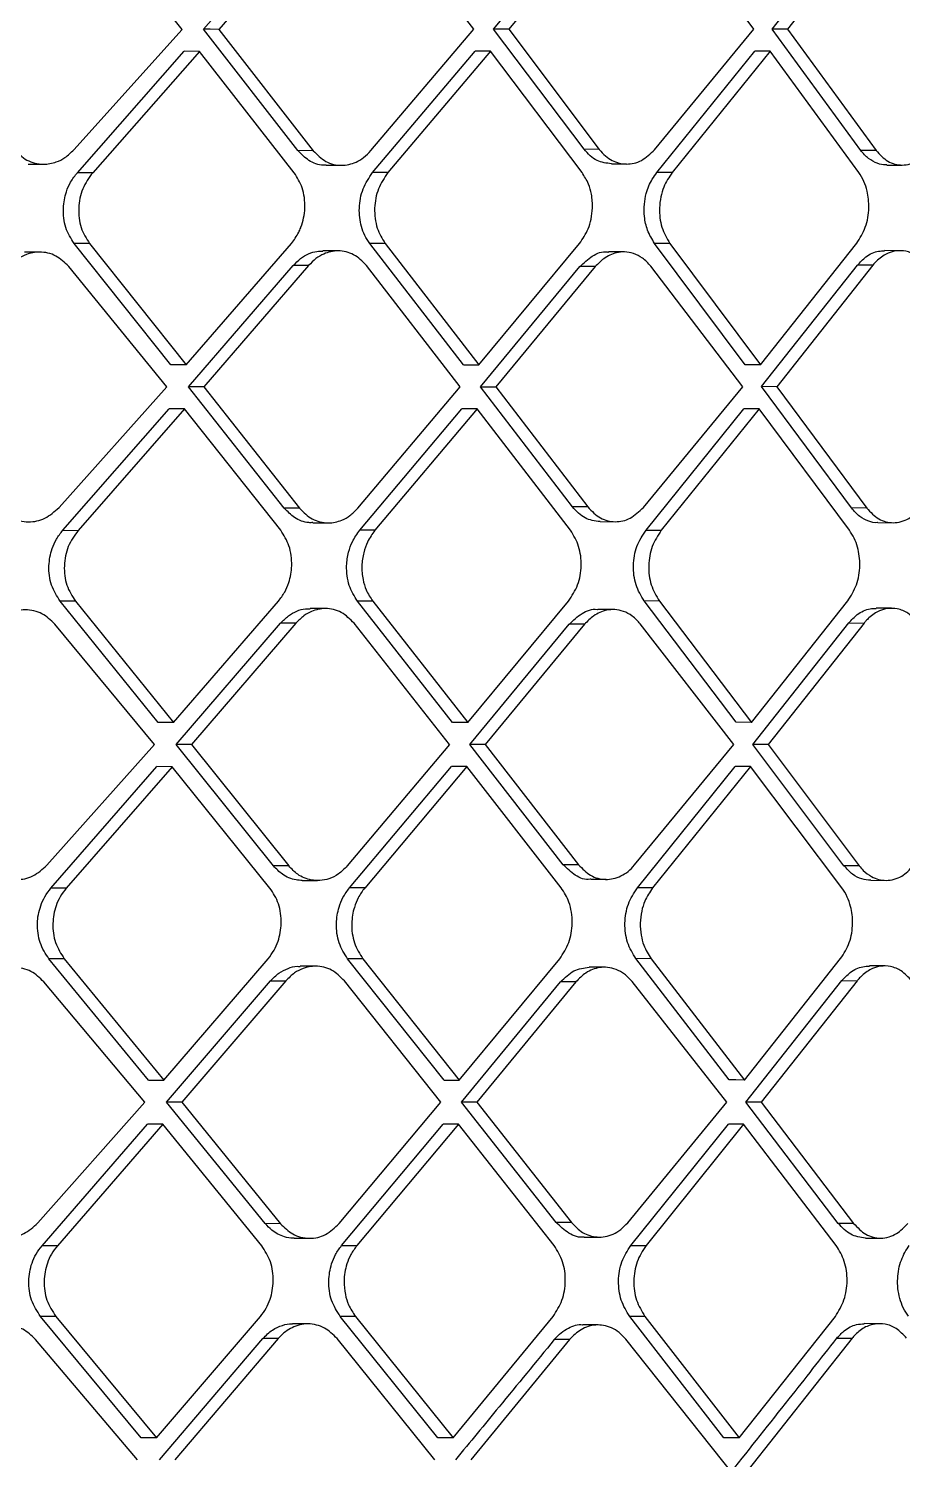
# Model space of a CAD drawing. Extents: x 525 to 609, y 649 to 778.
# Drawn here: x 536.684 to 537.556, y 718.494 to 719.922 of the extents above; entities that cross this region are included whole.
import ezdxf

# ---------------------------------------------------------------- set-up
doc = ezdxf.new("R2010")
doc.units = 0
doc.header["$MEASUREMENT"] = 0
doc.layers.add('1', color=4, linetype='Continuous')

# ---------------------------------------------------------------- blocks, each defined once
blk = doc.blocks.new('JETSETTER')
at = {"layer": '1', "color": 3, "linetype": 'Continuous', "lineweight": 25}
for p, q in [((11.7103, 50.797), (11.6139, 50.9173)), ((11.7315, 50.7971), (11.8365, 50.9183)), ((11.8518, 50.9182), (11.7468, 50.797)), ((12.0012, 50.7971), (11.9091, 50.9182)), ((12.021, 50.7972), (12.1205, 50.9172)), ((12.1357, 50.9172), (12.0363, 50.7971)), ((12.2808, 50.7973), (12.1906, 50.9175)), ((12.2992, 50.7973), (12.3948, 50.9185)), ((12.4101, 50.9185), (12.3145, 50.7973)), ((11.6021, 50.6767), (11.7103, 50.797)), ((11.8258, 50.676), (11.7314, 50.7971)), ((11.7468, 50.797), (11.841, 50.6759)), ((11.8987, 50.676), (12.0012, 50.7971)), ((12.1114, 50.6773), (12.021, 50.7972)), ((12.0363, 50.7971), (12.1266, 50.6772)), ((12.1818, 50.6769), (12.2808, 50.7973)), ((12.3875, 50.6762), (12.2992, 50.7973)), ((12.3145, 50.7973), (12.4028, 50.6762)), ((11.6056, 50.6539), (11.7122, 50.7751)), ((11.7275, 50.775), (11.6209, 50.6539)), ((11.7275, 50.775), (11.7122, 50.7751)), ((11.8221, 50.6539), (11.7275, 50.775)), ((11.9003, 50.654), (12.0026, 50.7752)), ((12.0179, 50.7751), (11.9156, 50.654)), ((12.0179, 50.7751), (12.0026, 50.7752)), ((12.1094, 50.654), (12.0179, 50.7751)), ((12.1841, 50.6541), (12.2817, 50.7753)), ((12.297, 50.7753), (12.1993, 50.6541)), ((12.3855, 50.6542), (12.297, 50.7753)), ((11.841, 50.6759), (11.8257, 50.676)), ((12.1266, 50.6772), (12.1114, 50.6773)), ((12.4028, 50.6762), (12.3875, 50.6762)), ((11.5566, 50.6625), (11.5718, 50.6624)), ((11.6209, 50.6539), (11.6056, 50.6539)), ((11.854, 50.6614), (11.8692, 50.6613)), ((11.9156, 50.654), (11.9004, 50.654)), ((12.1386, 50.6626), (12.1538, 50.6626)), ((12.1994, 50.6541), (12.1841, 50.6541)), ((12.4137, 50.6616), (12.4289, 50.6616)), ((11.6989, 50.4621), (11.6025, 50.5832)), ((11.6178, 50.5832), (11.6025, 50.5832)), ((11.6178, 50.5832), (11.7142, 50.4621)), ((11.7142, 50.4621), (11.8192, 50.5832)), ((11.991, 50.4622), (11.8976, 50.5833)), ((11.9129, 50.5833), (11.8976, 50.5833)), ((11.9129, 50.5833), (12.0063, 50.4622)), ((12.0063, 50.4622), (12.1069, 50.5833)), ((12.2721, 50.4623), (12.1818, 50.5834)), ((12.197, 50.5834), (12.1818, 50.5834)), ((12.197, 50.5834), (12.2874, 50.4623)), ((12.2874, 50.4623), (12.3835, 50.5835)), ((11.5681, 50.5747), (11.5527, 50.5747)), ((11.866, 50.5759), (11.8507, 50.5759)), ((12.1511, 50.5748), (12.1357, 50.5749)), ((12.4267, 50.5761), (12.4114, 50.5762)), ((11.695, 50.4401), (11.597, 50.5604)), ((11.7164, 50.4401), (11.8211, 50.5613)), ((11.8364, 50.5613), (11.7317, 50.4401)), ((11.8364, 50.5613), (11.8211, 50.5613)), ((11.9878, 50.4402), (11.8941, 50.5613)), ((12.0079, 50.4402), (12.1073, 50.5602)), ((12.1226, 50.5602), (12.0232, 50.4402)), ((12.1226, 50.5602), (12.1073, 50.5602)), ((12.2698, 50.4403), (12.1779, 50.5606)), ((12.2885, 50.4404), (12.3843, 50.5615)), ((12.3996, 50.5615), (12.3038, 50.4403)), ((12.3996, 50.5615), (12.3843, 50.5615)), ((11.7142, 50.4621), (11.6989, 50.4621)), ((11.991, 50.4622), (12.0063, 50.4622)), ((11.5873, 50.3198), (11.695, 50.4401)), ((11.8122, 50.319), (11.7164, 50.4401)), ((11.7317, 50.4401), (11.7164, 50.4401)), ((11.7317, 50.4401), (11.8275, 50.319)), ((11.8855, 50.319), (11.9878, 50.4402)), ((12.0998, 50.3203), (12.0079, 50.4402)), ((12.0079, 50.4402), (12.0232, 50.4402)), ((12.0232, 50.4402), (12.1151, 50.3203)), ((12.1707, 50.3199), (12.2698, 50.4403)), ((12.3782, 50.3193), (12.2885, 50.4404)), ((12.3038, 50.4403), (12.2885, 50.4404)), ((12.3038, 50.4403), (12.3935, 50.3192)), ((11.591, 50.297), (11.6972, 50.4181)), ((11.7125, 50.4181), (11.6063, 50.2969)), ((11.7125, 50.4181), (11.6972, 50.4181)), ((11.8086, 50.297), (11.7125, 50.4181)), ((11.8875, 50.2971), (11.9895, 50.4182)), ((12.0048, 50.4182), (11.9027, 50.297)), ((12.0048, 50.4182), (11.9895, 50.4182)), ((12.0979, 50.2971), (12.0048, 50.4182)), ((12.1733, 50.2972), (12.2709, 50.4183)), ((12.2862, 50.4183), (12.1885, 50.2971)), ((12.2862, 50.4183), (12.2709, 50.4183)), ((12.3762, 50.2972), (12.2862, 50.4183)), ((11.8275, 50.319), (11.8122, 50.319)), ((12.1151, 50.3203), (12.0998, 50.3203)), ((12.3935, 50.3192), (12.3782, 50.3193)), ((11.591, 50.297), (11.6063, 50.2969)), ((11.8407, 50.3044), (11.856, 50.3044)), ((11.9027, 50.297), (11.8875, 50.2971)), ((12.1273, 50.3057), (12.1425, 50.3056)), ((12.1733, 50.2972), (12.1885, 50.2971)), ((12.4047, 50.3047), (12.4199, 50.3046)), ((11.6864, 50.1052), (11.5885, 50.2263)), ((11.6038, 50.2262), (11.5885, 50.2263)), ((11.6038, 50.2262), (11.7017, 50.1051)), ((11.7017, 50.1051), (11.8063, 50.2263)), ((11.9801, 50.1053), (11.8852, 50.2264)), ((11.9005, 50.2263), (11.8853, 50.2264)), ((11.9005, 50.2263), (11.9954, 50.1052)), ((11.9954, 50.1052), (12.0959, 50.2264)), ((12.2631, 50.1054), (12.1714, 50.2265)), ((12.1866, 50.2264), (12.1714, 50.2265)), ((12.1866, 50.2264), (12.2784, 50.1053)), ((12.2784, 50.1053), (12.3746, 50.2265)), ((11.8534, 50.2189), (11.8381, 50.219)), ((12.1404, 50.2179), (12.1251, 50.2179)), ((12.4182, 50.2192), (12.4029, 50.2192)), ((11.6826, 50.0831), (11.5831, 50.2034)), ((11.7041, 50.0832), (11.8085, 50.2043)), ((11.8237, 50.2043), (11.7194, 50.0831)), ((11.8237, 50.2043), (11.8085, 50.2043)), ((11.977, 50.0832), (11.8818, 50.2043)), ((11.9973, 50.0833), (12.0965, 50.2033)), ((12.1118, 50.2032), (12.0125, 50.0832)), ((12.1118, 50.2032), (12.0965, 50.2033)), ((12.2608, 50.0833), (12.1675, 50.2036)), ((12.2798, 50.0834), (12.3756, 50.2046)), ((12.3909, 50.2045), (12.295, 50.0833)), ((12.3756, 50.2046), (12.3909, 50.2045)), ((11.7017, 50.1051), (11.6864, 50.1052)), ((11.9954, 50.1052), (11.9801, 50.1053)), ((12.2784, 50.1053), (12.2631, 50.1054)), ((11.5753, 49.9628), (11.6826, 50.0831)), ((11.8014, 49.9621), (11.7041, 50.0832)), ((11.7194, 50.0831), (11.7041, 50.0832)), ((11.7194, 50.0831), (11.8166, 49.962)), ((11.977, 50.0832), (11.8749, 49.962)), ((12.0906, 49.9633), (11.9973, 50.0833)), ((12.0125, 50.0832), (11.9973, 50.0833)), ((12.0125, 50.0832), (12.1058, 49.9633)), ((12.1617, 49.963), (12.2608, 50.0833)), ((12.3708, 49.9623), (12.2798, 50.0834)), ((12.295, 50.0833), (12.2798, 50.0834)), ((12.295, 50.0833), (12.3861, 49.9622)), ((11.5793, 49.94), (11.685, 50.0612)), ((11.7003, 50.0611), (11.5946, 49.94)), ((11.7003, 50.0611), (11.685, 50.0612)), ((11.7978, 49.94), (11.7003, 50.0611)), ((11.8772, 49.9401), (11.9789, 50.0613)), ((11.9942, 50.0612), (11.8924, 49.94)), ((11.9942, 50.0612), (11.9789, 50.0613)), ((12.0886, 49.9401), (11.9942, 50.0612)), ((12.1646, 49.9402), (12.2622, 50.0614)), ((12.2774, 50.0613), (12.1798, 49.9401)), ((12.3687, 49.9402), (12.2774, 50.0613)), ((11.8166, 49.962), (11.8014, 49.9621)), ((12.1058, 49.9633), (12.0906, 49.9633)), ((12.3861, 49.9622), (12.3708, 49.9623)), ((11.5946, 49.94), (11.5793, 49.94)), ((11.8301, 49.9474), (11.8454, 49.9474)), ((11.8924, 49.9401), (11.8772, 49.9401)), ((12.1183, 49.9487), (12.1335, 49.9487)), ((12.1798, 49.9402), (12.1646, 49.9402)), ((12.3976, 49.9477), (12.4128, 49.9476)), ((11.6766, 49.7482), (11.5773, 49.8693)), ((11.5926, 49.8693), (11.5773, 49.8693)), ((11.5926, 49.8693), (11.6919, 49.7482)), ((11.6919, 49.7482), (11.796, 49.8693)), ((11.9716, 49.7483), (11.8754, 49.8694)), ((11.8907, 49.8693), (11.8754, 49.8694)), ((11.8907, 49.8693), (11.9868, 49.7482)), ((11.9868, 49.7482), (12.0871, 49.8694)), ((12.2561, 49.7484), (12.1631, 49.8695)), ((12.1783, 49.8694), (12.1631, 49.8695)), ((12.1783, 49.8694), (12.2714, 49.7483)), ((12.2714, 49.7483), (12.3675, 49.8695)), ((11.8434, 49.862), (11.8281, 49.862)), ((12.1319, 49.8609), (12.1166, 49.8609)), ((12.4115, 49.8622), (12.3962, 49.8622)), ((11.6728, 49.7262), (11.572, 49.8464)), ((11.6946, 49.7262), (11.7984, 49.8474)), ((11.8137, 49.8473), (11.7098, 49.7262)), ((11.7984, 49.8474), (11.8137, 49.8473)), ((11.9685, 49.7262), (11.8721, 49.8473)), ((11.989, 49.7263), (12.088, 49.8463)), ((12.1032, 49.8463), (12.0042, 49.7262)), ((12.1032, 49.8463), (12.088, 49.8463)), ((12.2538, 49.7263), (12.1593, 49.8466)), ((12.2729, 49.7264), (12.3688, 49.8476)), ((12.384, 49.8475), (12.2882, 49.7264)), ((12.3688, 49.8476), (12.384, 49.8475)), ((11.5661, 49.6058), (11.6728, 49.7262)), ((11.7931, 49.6051), (11.6945, 49.7262)), ((11.7098, 49.7262), (11.6946, 49.7262)), ((11.7098, 49.7262), (11.8083, 49.605)), ((11.8669, 49.6051), (11.9685, 49.7262)), ((12.0835, 49.6063), (11.989, 49.7263)), ((12.0042, 49.7262), (11.989, 49.7263)), ((12.0042, 49.7262), (12.0987, 49.6063)), ((12.1549, 49.606), (12.2538, 49.7263)), ((12.3651, 49.6053), (12.2729, 49.7264)), ((12.2882, 49.7264), (12.273, 49.7264)), ((12.2882, 49.7264), (12.3804, 49.6053)), ((11.5704, 49.583), (11.6756, 49.7042)), ((11.6908, 49.7042), (11.5857, 49.583)), ((11.6908, 49.7042), (11.6756, 49.7042)), ((11.7896, 49.583), (11.6908, 49.7042)), ((11.8693, 49.5831), (11.9707, 49.7043)), ((11.9859, 49.7042), (11.8846, 49.5831)), ((11.986, 49.7042), (11.9707, 49.7043)), ((12.0816, 49.5831), (11.9859, 49.7042)), ((12.158, 49.5832), (12.2554, 49.7044)), ((12.2706, 49.7043), (12.1732, 49.5832)), ((12.2706, 49.7043), (12.2554, 49.7044)), ((12.3631, 49.5833), (12.2706, 49.7043)), ((11.8083, 49.605), (11.7931, 49.6051)), ((12.0987, 49.6063), (12.0835, 49.6063)), ((12.3804, 49.6053), (12.3651, 49.6053)), ((11.5857, 49.583), (11.5704, 49.583)), ((11.8221, 49.5905), (11.8372, 49.5904)), ((11.8693, 49.5831), (11.8846, 49.5831)), ((12.1116, 49.5917), (12.1266, 49.5917)), ((12.158, 49.5832), (12.1732, 49.5832)), ((12.3922, 49.5907), (12.4073, 49.5906)), ((11.6694, 49.3912), (11.5689, 49.5123)), ((11.5842, 49.5123), (11.569, 49.5123)), ((11.5842, 49.5123), (11.6847, 49.3912)), ((11.6847, 49.3912), (11.7883, 49.5123)), ((11.9654, 49.3913), (11.868, 49.5124)), ((11.8833, 49.5124), (11.8681, 49.5124)), ((11.8833, 49.5124), (11.9806, 49.3913)), ((11.9806, 49.3913), (12.0805, 49.5124)), ((12.251, 49.3914), (12.1569, 49.5125)), ((12.1721, 49.5125), (12.1569, 49.5125)), ((12.1721, 49.5125), (12.2662, 49.3914)), ((12.2662, 49.3914), (12.3622, 49.5125)), ((11.8359, 49.505), (11.8205, 49.505)), ((12.1255, 49.5039), (12.1102, 49.504)), ((12.4064, 49.5052), (12.3911, 49.5053)), ((11.6658, 49.3692), (11.5638, 49.4895)), ((11.6876, 49.3692), (11.7909, 49.4904)), ((11.8062, 49.4903), (11.7029, 49.3692)), ((11.8062, 49.4903), (11.7909, 49.4904)), ((11.9624, 49.3692), (11.8648, 49.4904)), ((12.0968, 49.4893), (11.9982, 49.3693)), ((12.0968, 49.4893), (12.0816, 49.4893)), ((12.2601, 49.3549), (12.1531, 49.4896)), ((12.3789, 49.4906), (12.2702, 49.3529)), ((12.3636, 49.4906), (12.3789, 49.4906)), ((11.6847, 49.3912), (11.6694, 49.3912)), ((11.9806, 49.3913), (11.9654, 49.3913))]:
    blk.add_line(p, q, dxfattribs=at)
at = {"layer": '1', "color": 3, "linetype": 'Continuous', "lineweight": 25, "flags": 128}
for points in [[(11.7468, 50.797), (11.7382, 50.7971), (11.7315, 50.7971)], [(12.0363, 50.7971), (12.0277, 50.7972), (12.021, 50.7972)], [(12.3145, 50.7973), (12.306, 50.7973), (12.2993, 50.7973)], [(12.297, 50.7753), (12.2884, 50.7753), (12.2817, 50.7753)], [(12.2874, 50.4623), (12.2789, 50.4623), (12.2721, 50.4623)], [(12.2774, 50.0613), (12.2689, 50.0614), (12.2622, 50.0614)], [(11.6766, 49.7482), (11.6851, 49.7482), (11.6919, 49.7482)], [(11.9716, 49.7483), (11.9801, 49.7483), (11.9868, 49.7482)], [(12.2714, 49.7483), (12.2628, 49.7484), (12.2561, 49.7484)], [(12.2662, 49.3914), (12.2577, 49.3914), (12.251, 49.3914)]]:
    blk.add_lwpolyline(points, dxfattribs=at)
at = {"layer": '1', "color": 3, "linetype": 'Continuous', "lineweight": 25}
for points, knots in [([(11.5427, 50.677), (11.5467, 50.6731), (11.5528, 50.667), (11.5632, 50.6632), (11.5731, 50.6619), (11.5835, 50.6637), (11.5939, 50.6688), (11.5992, 50.6739), (11.6021, 50.6767)], [0, 0, 0, 0, 0.239145, 0.366923, 0.499858, 0.695494, 0.834245, 1, 1, 1, 1]), ([(11.854, 50.6616), (11.853, 50.6615), (11.8471, 50.6612), (11.8365, 50.665), (11.8292, 50.6724), (11.8258, 50.676)], [0, 0, 0, 0, 0.086004, 0.56512, 1, 1, 1, 1]), ([(11.841, 50.6759), (11.845, 50.6719), (11.8531, 50.6637), (11.8688, 50.6602), (11.8819, 50.6631), (11.8918, 50.6688), (11.8963, 50.6735), (11.8987, 50.676)], [0, 0, 0, 0, 0.245608, 0.499098, 0.727434, 0.858299, 1, 1, 1, 1]), ([(12.1386, 50.6628), (12.1337, 50.6634), (12.1262, 50.6644), (12.1172, 50.6705), (12.1133, 50.675), (12.1114, 50.6773)], [0, 0, 0, 0, 0.478048, 0.737155, 1, 1, 1, 1]), ([(12.1266, 50.6772), (12.1286, 50.6749), (12.1324, 50.6704), (12.1414, 50.6645), (12.1538, 50.6614), (12.1692, 50.6648), (12.1776, 50.6729), (12.1818, 50.6769)], [0, 0, 0, 0, 0.133165, 0.261112, 0.500362, 0.749177, 1, 1, 1, 1]), ([(12.4137, 50.6618), (12.4133, 50.6617), (12.41, 50.6614), (12.4037, 50.6631), (12.3949, 50.6676), (12.39, 50.6733), (12.3875, 50.6762)], [0, 0, 0, 0, 0.038819, 0.331446, 0.651878, 1, 1, 1, 1]), ([(12.4028, 50.6762), (12.4065, 50.6721), (12.4141, 50.6639), (12.4267, 50.6609), (12.4368, 50.6623), (12.4464, 50.6662), (12.4522, 50.6723), (12.4559, 50.6762)], [0, 0, 0, 0, 0.24947, 0.498808, 0.634627, 0.763604, 1, 1, 1, 1]), ([(11.6024, 50.5832), (11.5993, 50.5883), (11.5944, 50.5959), (11.5918, 50.6086), (11.5913, 50.6207), (11.5936, 50.6331), (11.5988, 50.6452), (11.6032, 50.6509), (11.6056, 50.6539)], [0, 0, 0, 0, 0.243907, 0.370138, 0.498896, 0.709567, 0.844911, 1, 1, 1, 1]), ([(11.6209, 50.6539), (11.6172, 50.6488), (11.6099, 50.6385), (11.6066, 50.6217), (11.6071, 50.6086), (11.6097, 50.5959), (11.6146, 50.5883), (11.6178, 50.5832)], [0, 0, 0, 0, 0.249808, 0.499486, 0.628075, 0.754584, 1, 1, 1, 1]), ([(11.8192, 50.5832), (11.8219, 50.5868), (11.8255, 50.5917), (11.828, 50.5976), (11.831, 50.6053), (11.8331, 50.6156), (11.8325, 50.629), (11.8298, 50.6416), (11.8251, 50.6491), (11.8221, 50.6539)], [0, 0, 0, 0, 0.179346, 0.242895, 0.250503, 0.499897, 0.635205, 0.763816, 1, 1, 1, 1]), ([(11.8976, 50.5833), (11.8958, 50.5859), (11.8923, 50.591), (11.888, 50.6027), (11.8861, 50.6187), (11.8898, 50.6384), (11.8968, 50.6488), (11.9003, 50.654)], [0, 0, 0, 0, 0.132826, 0.260206, 0.497709, 0.748737, 1, 1, 1, 1]), ([(11.9156, 50.654), (11.9121, 50.6488), (11.9051, 50.6385), (11.9019, 50.6216), (11.9026, 50.6083), (11.9052, 50.5957), (11.9098, 50.5882), (11.9129, 50.5833)], [0, 0, 0, 0, 0.249795, 0.499565, 0.633642, 0.761932, 1, 1, 1, 1]), ([(12.1069, 50.5833), (12.1101, 50.588), (12.1151, 50.5953), (12.1187, 50.6079), (12.1202, 50.6196), (12.1192, 50.6316), (12.1158, 50.6439), (12.1117, 50.6504), (12.1094, 50.654)], [0, 0, 0, 0, 0.226952, 0.357921, 0.50016, 0.675936, 0.817979, 1, 1, 1, 1]), ([(12.1818, 50.5834), (12.1792, 50.5876), (12.1743, 50.5955), (12.1713, 50.6095), (12.1712, 50.6221), (12.1735, 50.635), (12.178, 50.6459), (12.1825, 50.652), (12.1841, 50.6541)], [0, 0, 0, 0, 0.206375, 0.389642, 0.549715, 0.686557, 0.889706, 1, 1, 1, 1]), ([(12.1994, 50.6541), (12.1962, 50.6494), (12.1913, 50.6421), (12.1877, 50.6295), (12.1861, 50.616), (12.188, 50.5988), (12.194, 50.5885), (12.197, 50.5834)], [0, 0, 0, 0, 0.22786, 0.358918, 0.501081, 0.75049, 1, 1, 1, 1]), ([(12.3835, 50.5835), (12.3867, 50.5886), (12.3932, 50.599), (12.3964, 50.6181), (12.3948, 50.6337), (12.3909, 50.6457), (12.3874, 50.6512), (12.3855, 50.6542)], [0, 0, 0, 0, 0.248569, 0.49963, 0.716874, 0.850297, 1, 1, 1, 1]), ([(11.597, 50.5604), (11.5929, 50.5643), (11.5868, 50.5703), (11.5762, 50.574), (11.5663, 50.5752), (11.5559, 50.5732), (11.5455, 50.568), (11.5402, 50.5628), (11.5374, 50.56)], [0, 0, 0, 0, 0.241459, 0.368644, 0.49986, 0.697304, 0.835597, 1, 1, 1, 1]), ([(11.8211, 50.5613), (11.8235, 50.5637), (11.8281, 50.5686), (11.8363, 50.5732), (11.8439, 50.5757), (11.8487, 50.5757), (11.8507, 50.5757)], [0, 0, 0, 0, 0.281311, 0.553339, 0.816065, 1, 1, 1, 1]), ([(11.8941, 50.5613), (11.8901, 50.5654), (11.882, 50.5735), (11.8663, 50.577), (11.8533, 50.5742), (11.8434, 50.5684), (11.8388, 50.5637), (11.8364, 50.5613)], [0, 0, 0, 0, 0.248727, 0.499115, 0.726649, 0.857717, 1, 1, 1, 1]), ([(12.1073, 50.5602), (12.1113, 50.564), (12.1192, 50.5716), (12.1299, 50.5759), (12.1353, 50.5747), (12.1357, 50.5746)], [0, 0, 0, 0, 0.469851, 0.956545, 1, 1, 1, 1]), ([(12.1779, 50.5606), (12.1753, 50.5635), (12.1702, 50.5691), (12.161, 50.5736), (12.1522, 50.5752), (12.142, 50.5741), (12.1317, 50.5695), (12.1253, 50.563), (12.1226, 50.5602)], [0, 0, 0, 0, 0.175712, 0.336963, 0.483745, 0.616106, 0.83661, 1, 1, 1, 1]), ([(12.3843, 50.5615), (12.387, 50.5645), (12.3932, 50.5713), (12.403, 50.5758), (12.4094, 50.5759), (12.4114, 50.576)], [0, 0, 0, 0, 0.349453, 0.797539, 1, 1, 1, 1]), ([(12.4529, 50.5615), (12.4497, 50.5651), (12.4438, 50.5718), (12.433, 50.576), (12.4234, 50.5764), (12.4137, 50.5737), (12.4058, 50.5685), (12.4011, 50.5633), (12.3996, 50.5615)], [0, 0, 0, 0, 0.212541, 0.400201, 0.562903, 0.700585, 0.900166, 1, 1, 1, 1]), ([(11.5275, 50.3201), (11.5315, 50.3162), (11.5376, 50.3101), (11.5481, 50.3062), (11.5593, 50.3048), (11.5737, 50.3077), (11.5828, 50.3157), (11.5873, 50.3198)], [0, 0, 0, 0, 0.236371, 0.365186, 0.500751, 0.750149, 1, 1, 1, 1]), ([(11.8407, 50.3047), (11.8394, 50.3046), (11.833, 50.3045), (11.8224, 50.3085), (11.8155, 50.3157), (11.8122, 50.319)], [0, 0, 0, 0, 0.130339, 0.598273, 1, 1, 1, 1]), ([(11.8275, 50.319), (11.8315, 50.315), (11.8375, 50.3089), (11.8478, 50.3051), (11.8579, 50.3038), (11.8682, 50.306), (11.8782, 50.3115), (11.883, 50.3164), (11.8855, 50.319)], [0, 0, 0, 0, 0.241667, 0.36879, 0.499758, 0.714693, 0.848667, 1, 1, 1, 1]), ([(12.1273, 50.3057), (12.1221, 50.3064), (12.1117, 50.3077), (12.1038, 50.3161), (12.0998, 50.3203)], [0, 0, 0, 0, 0.496933, 1, 1, 1, 1]), ([(12.1151, 50.3203), (12.1191, 50.3161), (12.1271, 50.308), (12.1425, 50.3045), (12.158, 50.3078), (12.1664, 50.3159), (12.1707, 50.3199)], [0, 0, 0, 0, 0.256134, 0.499732, 0.746357, 1, 1, 1, 1]), ([(12.4047, 50.3047), (12.4045, 50.3047), (12.4014, 50.3043), (12.3951, 50.306), (12.3859, 50.3104), (12.3809, 50.3162), (12.3782, 50.3193)], [0, 0, 0, 0, 0.019982, 0.316435, 0.643132, 1, 1, 1, 1]), ([(12.3935, 50.3192), (12.3973, 50.3151), (12.405, 50.307), (12.4178, 50.3039), (12.4279, 50.3054), (12.4376, 50.3093), (12.4434, 50.3153), (12.4471, 50.3193)], [0, 0, 0, 0, 0.249501, 0.49885, 0.635251, 0.764409, 1, 1, 1, 1]), ([(11.5884, 50.2263), (11.5852, 50.2314), (11.5786, 50.2417), (11.5763, 50.261), (11.5793, 50.2767), (11.5845, 50.2886), (11.5888, 50.2941), (11.591, 50.297)], [0, 0, 0, 0, 0.247262, 0.499024, 0.720602, 0.853182, 1, 1, 1, 1]), ([(11.6063, 50.2969), (11.6027, 50.2918), (11.5954, 50.2815), (11.5916, 50.2616), (11.5939, 50.2417), (11.6005, 50.2314), (11.6038, 50.2262)], [0, 0, 0, 0, 0.250052, 0.500084, 0.751782, 1, 1, 1, 1]), ([(11.8063, 50.2263), (11.8085, 50.2292), (11.8127, 50.2348), (11.8177, 50.2467), (11.82, 50.2594), (11.8193, 50.2718), (11.8165, 50.2845), (11.8118, 50.292), (11.8086, 50.297)], [0, 0, 0, 0, 0.148769, 0.281861, 0.500186, 0.632363, 0.759895, 1, 1, 1, 1]), ([(11.8852, 50.2264), (11.8821, 50.2313), (11.8773, 50.2389), (11.8747, 50.2516), (11.874, 50.2628), (11.8758, 50.2746), (11.8801, 50.2869), (11.8848, 50.2934), (11.8875, 50.2971)], [0, 0, 0, 0, 0.241934, 0.368877, 0.499458, 0.673345, 0.817684, 1, 1, 1, 1]), ([(11.9027, 50.297), (11.9, 50.2933), (11.8952, 50.2866), (11.891, 50.2742), (11.8891, 50.2614), (11.8902, 50.2486), (11.8938, 50.2363), (11.8981, 50.2299), (11.9005, 50.2263)], [0, 0, 0, 0, 0.186783, 0.332594, 0.500312, 0.678337, 0.82109, 1, 1, 1, 1]), ([(12.0959, 50.2264), (12.0993, 50.2315), (12.1061, 50.2419), (12.1094, 50.2617), (12.1071, 50.2816), (12.101, 50.2919), (12.0979, 50.2971)], [0, 0, 0, 0, 0.250009, 0.500009, 0.750013, 1, 1, 1, 1]), ([(12.1714, 50.2265), (12.1683, 50.2316), (12.1621, 50.242), (12.1598, 50.2618), (12.163, 50.2817), (12.1698, 50.292), (12.1733, 50.2972)], [0, 0, 0, 0, 0.250001, 0.499999, 0.749993, 1, 1, 1, 1]), ([(12.1885, 50.2971), (12.1851, 50.292), (12.1783, 50.2816), (12.175, 50.2618), (12.1773, 50.2419), (12.1835, 50.2316), (12.1866, 50.2264)], [0, 0, 0, 0, 0.249995, 0.499996, 0.749999, 1, 1, 1, 1]), ([(12.3746, 50.2265), (12.3778, 50.2317), (12.3843, 50.242), (12.3875, 50.2617), (12.3855, 50.2777), (12.3812, 50.2895), (12.3779, 50.2946), (12.3762, 50.2972)], [0, 0, 0, 0, 0.249342, 0.499686, 0.738213, 0.866324, 1, 1, 1, 1]), ([(11.5831, 50.2034), (11.579, 50.2073), (11.5728, 50.2133), (11.5622, 50.217), (11.5511, 50.2183), (11.5367, 50.2153), (11.5277, 50.2071), (11.5232, 50.2031)], [0, 0, 0, 0, 0.23898, 0.367112, 0.500716, 0.750082, 1, 1, 1, 1]), ([(11.8085, 50.2043), (11.811, 50.2069), (11.8159, 50.212), (11.8245, 50.2166), (11.8319, 50.2189), (11.8365, 50.2188), (11.8381, 50.2187)], [0, 0, 0, 0, 0.29771, 0.581493, 0.851346, 1, 1, 1, 1]), ([(11.8818, 50.2043), (11.8778, 50.2083), (11.8696, 50.2165), (11.854, 50.22), (11.841, 50.2173), (11.831, 50.2118), (11.8263, 50.2069), (11.8237, 50.2043)], [0, 0, 0, 0, 0.245579, 0.499121, 0.715721, 0.849492, 1, 1, 1, 1]), ([(12.0965, 50.2033), (12.1006, 50.2071), (12.1088, 50.2149), (12.1196, 50.2191), (12.1248, 50.2178), (12.125, 50.2177)], [0, 0, 0, 0, 0.485288, 0.977141, 1, 1, 1, 1]), ([(12.1675, 50.2036), (12.1649, 50.2064), (12.16, 50.2119), (12.151, 50.2164), (12.1423, 50.2182), (12.1321, 50.2174), (12.1214, 50.2129), (12.1147, 50.2062), (12.1118, 50.2032)], [0, 0, 0, 0, 0.168718, 0.324981, 0.468804, 0.600186, 0.824707, 1, 1, 1, 1]), ([(12.3756, 50.2046), (12.3784, 50.2075), (12.3846, 50.2143), (12.3944, 50.2188), (12.4009, 50.219), (12.4029, 50.219)], [0, 0, 0, 0, 0.347712, 0.795162, 1, 1, 1, 1]), ([(12.4447, 50.2046), (12.4415, 50.2081), (12.4355, 50.2148), (12.4246, 50.219), (12.4148, 50.2194), (12.4051, 50.2167), (12.3978, 50.2119), (12.3931, 50.207), (12.3915, 50.2052), (12.3909, 50.2045)], [0, 0, 0, 0, 0.212553, 0.40022, 0.562923, 0.700629, 0.900184, 0.962618, 1, 1, 1, 1]), ([(11.5153, 49.9631), (11.5192, 49.9593), (11.5254, 49.9533), (11.536, 49.9493), (11.5473, 49.9478), (11.5618, 49.9507), (11.5708, 49.9588), (11.5753, 49.9628)], [0, 0, 0, 0, 0.232673, 0.362405, 0.500821, 0.750221, 1, 1, 1, 1]), ([(11.8301, 49.9476), (11.8281, 49.9477), (11.8211, 49.9479), (11.8107, 49.9523), (11.8042, 49.9591), (11.8014, 49.9621)], [0, 0, 0, 0, 0.195546, 0.647072, 1, 1, 1, 1]), ([(11.8749, 49.962), (11.8721, 49.9592), (11.8667, 49.9536), (11.8571, 49.949), (11.8479, 49.9471), (11.8372, 49.9478), (11.826, 49.9522), (11.8195, 49.959), (11.8166, 49.962)], [0, 0, 0, 0, 0.168119, 0.323965, 0.467585, 0.598896, 0.82382, 1, 1, 1, 1]), ([(12.1182, 49.9489), (12.118, 49.9488), (12.1127, 49.9476), (12.1021, 49.9519), (12.0944, 49.9595), (12.0906, 49.9633)], [0, 0, 0, 0, 0.02727, 0.519786, 1, 1, 1, 1]), ([(12.1058, 49.9633), (12.1097, 49.9593), (12.1174, 49.9513), (12.1329, 49.9474), (12.1459, 49.9503), (12.1555, 49.9563), (12.1597, 49.9607), (12.1617, 49.963)], [0, 0, 0, 0, 0.24166, 0.488668, 0.74098, 0.86982, 1, 1, 1, 1]), ([(12.3976, 49.9477), (12.3946, 49.948), (12.3883, 49.9486), (12.3788, 49.9533), (12.3736, 49.9592), (12.3708, 49.9623)], [0, 0, 0, 0, 0.299273, 0.633132, 1, 1, 1, 1]), ([(12.3861, 49.9622), (12.3874, 49.9606), (12.391, 49.9562), (12.3997, 49.9498), (12.4106, 49.9469), (12.4209, 49.9484), (12.4306, 49.9523), (12.4364, 49.9584), (12.4401, 49.9623)], [0, 0, 0, 0, 0.090757, 0.250386, 0.499507, 0.637024, 0.766448, 1, 1, 1, 1]), ([(11.5773, 49.8693), (11.5739, 49.8744), (11.5672, 49.8847), (11.5658, 49.8982), (11.5658, 49.9106), (11.5678, 49.92), (11.573, 49.9319), (11.5771, 49.9372), (11.5793, 49.94)], [0, 0, 0, 0, 0.24884, 0.498579, 0.498654, 0.726405, 0.857579, 1, 1, 1, 1]), ([(11.5946, 49.94), (11.5924, 49.9372), (11.5883, 49.9319), (11.5831, 49.92), (11.5802, 49.9042), (11.5826, 49.8848), (11.5893, 49.8744), (11.5926, 49.8693)], [0, 0, 0, 0, 0.141865, 0.272766, 0.500849, 0.749824, 1, 1, 1, 1]), ([(11.796, 49.8693), (11.7981, 49.8721), (11.8021, 49.8774), (11.8072, 49.8892), (11.8095, 49.902), (11.8087, 49.9147), (11.806, 49.9274), (11.8011, 49.935), (11.7978, 49.94)], [0, 0, 0, 0, 0.140253, 0.270495, 0.50011, 0.62976, 0.756468, 1, 1, 1, 1]), ([(11.8754, 49.8694), (11.8722, 49.8744), (11.8657, 49.8847), (11.8633, 49.9036), (11.8659, 49.9192), (11.8706, 49.9312), (11.8749, 49.937), (11.8772, 49.9401)], [0, 0, 0, 0, 0.245118, 0.498381, 0.707503, 0.843415, 1, 1, 1, 1]), ([(11.8924, 49.9401), (11.8901, 49.9369), (11.8859, 49.9311), (11.8811, 49.9191), (11.8786, 49.9036), (11.881, 49.8847), (11.8875, 49.8744), (11.8907, 49.8693)], [0, 0, 0, 0, 0.157093, 0.293095, 0.50099, 0.753106, 1, 1, 1, 1]), ([(12.0871, 49.8694), (12.0905, 49.8746), (12.0972, 49.8849), (12.1001, 49.9021), (12.0991, 49.9158), (12.0961, 49.9283), (12.0915, 49.9356), (12.0886, 49.9401)], [0, 0, 0, 0, 0.249709, 0.499428, 0.644545, 0.776493, 1, 1, 1, 1]), ([(12.1631, 49.8695), (12.16, 49.8747), (12.1537, 49.885), (12.1513, 49.9048), (12.1545, 49.9247), (12.1612, 49.935), (12.1646, 49.9402)], [0, 0, 0, 0, 0.249998, 0.499991, 0.749993, 1, 1, 1, 1]), ([(12.1798, 49.9402), (12.1769, 49.9359), (12.1722, 49.9289), (12.1685, 49.9165), (12.1671, 49.9049), (12.168, 49.8933), (12.1712, 49.8808), (12.1756, 49.8738), (12.1783, 49.8694)], [0, 0, 0, 0, 0.208797, 0.344287, 0.500233, 0.65285, 0.787155, 1, 1, 1, 1]), ([(12.3675, 49.8695), (12.3707, 49.8747), (12.3772, 49.885), (12.3802, 49.9041), (12.3784, 49.9197), (12.3743, 49.9317), (12.3707, 49.9373), (12.3688, 49.9402)], [0, 0, 0, 0, 0.249863, 0.499496, 0.716392, 0.849973, 1, 1, 1, 1]), ([(11.572, 49.8464), (11.568, 49.8503), (11.5618, 49.8563), (11.5511, 49.86), (11.5399, 49.8614), (11.5254, 49.8583), (11.5164, 49.8502), (11.5119, 49.8461)], [0, 0, 0, 0, 0.235655, 0.364641, 0.50074, 0.750135, 1, 1, 1, 1]), ([(11.7984, 49.8474), (11.8011, 49.8501), (11.8064, 49.8555), (11.8156, 49.86), (11.8229, 49.8621), (11.827, 49.8618), (11.828, 49.8618)], [0, 0, 0, 0, 0.320575, 0.620767, 0.90051, 1, 1, 1, 1]), ([(11.8721, 49.8473), (11.8681, 49.8514), (11.862, 49.8575), (11.8516, 49.8612), (11.842, 49.8625), (11.8319, 49.8606), (11.8217, 49.8554), (11.8165, 49.8502), (11.8137, 49.8473)], [0, 0, 0, 0, 0.241748, 0.368837, 0.499768, 0.692643, 0.832122, 1, 1, 1, 1]), ([(12.088, 49.8463), (12.0923, 49.8505), (12.1007, 49.859), (12.1113, 49.8603), (12.1166, 49.8609)], [0, 0, 0, 0, 0.504093, 1, 1, 1, 1]), ([(12.1593, 49.8466), (12.1568, 49.8493), (12.1521, 49.8545), (12.1436, 49.859), (12.1351, 49.8611), (12.1248, 49.8608), (12.1134, 49.8566), (12.1064, 49.8495), (12.1032, 49.8463)], [0, 0, 0, 0, 0.158521, 0.307513, 0.446989, 0.576934, 0.807279, 1, 1, 1, 1]), ([(12.3688, 49.8476), (12.3714, 49.8505), (12.3775, 49.8571), (12.3874, 49.8617), (12.394, 49.862), (12.3962, 49.8621)], [0, 0, 0, 0, 0.339165, 0.783721, 1, 1, 1, 1]), ([(12.4382, 49.8476), (12.4349, 49.8511), (12.4288, 49.8579), (12.4178, 49.8621), (12.4079, 49.8625), (12.3981, 49.8597), (12.3908, 49.8548), (12.3861, 49.85), (12.3846, 49.8482), (12.384, 49.8475)], [0, 0, 0, 0, 0.213556, 0.401945, 0.565111, 0.702952, 0.901981, 0.963696, 1, 1, 1, 1]), ([(11.506, 49.6062), (11.5099, 49.6024), (11.516, 49.5964), (11.5266, 49.5924), (11.5332, 49.5915), (11.5381, 49.5915), (11.5436, 49.5921), (11.5541, 49.5949), (11.5617, 49.6018), (11.5661, 49.6058)], [0, 0, 0, 0, 0.227808, 0.358578, 0.50031, 0.526698, 0.577274, 0.750514, 1, 1, 1, 1]), ([(11.8221, 49.5906), (11.8217, 49.5906), (11.8184, 49.5902), (11.8106, 49.5921), (11.8008, 49.5968), (11.7952, 49.6028), (11.7931, 49.6051)], [0, 0, 0, 0, 0.036699, 0.307427, 0.730944, 1, 1, 1, 1]), ([(11.8083, 49.605), (11.8122, 49.6012), (11.8183, 49.5952), (11.8286, 49.5912), (11.8397, 49.5897), (11.8539, 49.5928), (11.8625, 49.601), (11.8669, 49.6051)], [0, 0, 0, 0, 0.232428, 0.362216, 0.500708, 0.750138, 1, 1, 1, 1]), ([(12.1116, 49.5917), (12.1115, 49.5917), (12.1064, 49.5905), (12.0957, 49.5947), (12.0875, 49.6024), (12.0835, 49.6063)], [0, 0, 0, 0, 0.002541, 0.501274, 1, 1, 1, 1]), ([(12.0987, 49.6063), (12.1023, 49.6026), (12.1097, 49.5949), (12.1221, 49.5913), (12.1324, 49.5918), (12.1405, 49.5943), (12.1482, 49.5989), (12.1526, 49.6036), (12.1549, 49.606)], [0, 0, 0, 0, 0.223742, 0.464522, 0.591899, 0.723635, 0.859644, 1, 1, 1, 1]), ([(12.3922, 49.5907), (12.3871, 49.5914), (12.3769, 49.5927), (12.3691, 49.6011), (12.3651, 49.6053)], [0, 0, 0, 0, 0.498324, 1, 1, 1, 1]), ([(12.3804, 49.6053), (12.3843, 49.6012), (12.3921, 49.593), (12.4052, 49.5899), (12.4156, 49.5914), (12.4253, 49.5955), (12.431, 49.6015), (12.4347, 49.6053)], [0, 0, 0, 0, 0.249618, 0.499001, 0.639251, 0.769651, 1, 1, 1, 1]), ([(11.5689, 49.5123), (11.5655, 49.5175), (11.5588, 49.5279), (11.5562, 49.5474), (11.559, 49.5633), (11.5642, 49.5751), (11.5683, 49.5803), (11.5704, 49.583)], [0, 0, 0, 0, 0.251365, 0.498744, 0.7316, 0.861475, 1, 1, 1, 1]), ([(11.5857, 49.583), (11.5836, 49.5803), (11.5796, 49.5751), (11.5744, 49.5633), (11.5715, 49.5474), (11.5741, 49.5279), (11.5808, 49.5175), (11.5842, 49.5123)], [0, 0, 0, 0, 0.138244, 0.267937, 0.500756, 0.747576, 1, 1, 1, 1]), ([(11.7883, 49.5123), (11.7903, 49.515), (11.7942, 49.5202), (11.7993, 49.5319), (11.8021, 49.548), (11.7995, 49.5676), (11.7929, 49.578), (11.7896, 49.583)], [0, 0, 0, 0, 0.135671, 0.264504, 0.500704, 0.753178, 1, 1, 1, 1]), ([(11.868, 49.5124), (11.8648, 49.5175), (11.8582, 49.5278), (11.8557, 49.5471), (11.8583, 49.5629), (11.8631, 49.5748), (11.8672, 49.5802), (11.8693, 49.5831)], [0, 0, 0, 0, 0.248684, 0.498752, 0.721816, 0.854133, 1, 1, 1, 1]), ([(11.8846, 49.5831), (11.8824, 49.5802), (11.8784, 49.5747), (11.8735, 49.5628), (11.8712, 49.549), (11.8726, 49.5351), (11.8762, 49.5227), (11.8807, 49.5161), (11.8833, 49.5124)], [0, 0, 0, 0, 0.145439, 0.277418, 0.500108, 0.671604, 0.812219, 1, 1, 1, 1]), ([(12.0805, 49.5124), (12.0838, 49.5176), (12.0905, 49.5279), (12.0936, 49.5478), (12.0911, 49.5676), (12.0848, 49.578), (12.0816, 49.5831)], [0, 0, 0, 0, 0.250007, 0.500004, 0.75, 1, 1, 1, 1]), ([(12.1569, 49.5125), (12.1537, 49.5177), (12.1474, 49.528), (12.1449, 49.5479), (12.1479, 49.5677), (12.1546, 49.5781), (12.158, 49.5832)], [0, 0, 0, 0, 0.250005, 0.500005, 0.750004, 1, 1, 1, 1]), ([(12.1732, 49.5832), (12.1699, 49.578), (12.1632, 49.5677), (12.1601, 49.5478), (12.1627, 49.528), (12.169, 49.5176), (12.1721, 49.5125)], [0, 0, 0, 0, 0.250005, 0.500011, 0.750003, 1, 1, 1, 1]), ([(12.3622, 49.5125), (12.3654, 49.5178), (12.3719, 49.5281), (12.3748, 49.5481), (12.3723, 49.5679), (12.3661, 49.5782), (12.3631, 49.5833)], [0, 0, 0, 0, 0.252891, 0.500175, 0.752592, 1, 1, 1, 1]), ([(12.4351, 49.5126), (12.4333, 49.5153), (12.4298, 49.5207), (12.4263, 49.5303), (12.4244, 49.5402), (12.4241, 49.5533), (12.427, 49.5691), (12.433, 49.5787), (12.436, 49.5833)], [0, 0, 0, 0, 0.138198, 0.272682, 0.403473, 0.530553, 0.772535, 1, 1, 1, 1]), ([(11.5638, 49.4895), (11.5598, 49.4933), (11.5535, 49.4992), (11.5429, 49.503), (11.5315, 49.5044), (11.5169, 49.5013), (11.508, 49.4932), (11.5035, 49.4891)], [0, 0, 0, 0, 0.231651, 0.361627, 0.500749, 0.750192, 1, 1, 1, 1]), ([(11.7909, 49.4904), (11.794, 49.4935), (11.7997, 49.4993), (11.8099, 49.5037), (11.8169, 49.5054), (11.8203, 49.505), (11.8205, 49.5049)], [0, 0, 0, 0, 0.356466, 0.682418, 0.977722, 1, 1, 1, 1]), ([(11.8648, 49.4904), (11.8608, 49.4943), (11.8547, 49.5004), (11.8443, 49.5042), (11.8333, 49.5057), (11.8201, 49.5025), (11.8106, 49.4954), (11.8066, 49.4908), (11.8062, 49.4903)], [0, 0, 0, 0, 0.237846, 0.366155, 0.500423, 0.749737, 0.972381, 1, 1, 1, 1]), ([(12.0816, 49.4893), (12.0839, 49.4918), (12.0882, 49.4965), (12.0976, 49.5019), (12.1054, 49.5051), (12.1101, 49.5039), (12.1102, 49.5039)], [0, 0, 0, 0, 0.279366, 0.537714, 0.989458, 1, 1, 1, 1]), ([(12.1531, 49.4896), (12.1509, 49.492), (12.1466, 49.4967), (12.139, 49.5013), (12.131, 49.5038), (12.1207, 49.5042), (12.1082, 49.5006), (12.1005, 49.493), (12.0968, 49.4893)], [0, 0, 0, 0, 0.140941, 0.277368, 0.409334, 0.536798, 0.777239, 1, 1, 1, 1]), ([(12.3636, 49.4906), (12.366, 49.4932), (12.3718, 49.4996), (12.3815, 49.5045), (12.3885, 49.505), (12.3911, 49.5052)], [0, 0, 0, 0, 0.306879, 0.740602, 1, 1, 1, 1]), ([(12.4333, 49.4906), (12.43, 49.4942), (12.4237, 49.501), (12.4124, 49.5052), (12.4025, 49.5054), (12.3926, 49.5026), (12.3854, 49.4977), (12.3808, 49.4929), (12.3794, 49.4912), (12.3789, 49.4906)], [0, 0, 0, 0, 0.216276, 0.406628, 0.570982, 0.709243, 0.906734, 0.966465, 1, 1, 1, 1]), ([(12.0816, 49.4893), (12.0633, 49.4669), (12.0305, 49.4269), (11.9975, 49.3869), (11.983, 49.3693)], [0, 0, 0, 0, 0.56, 1, 1, 1, 1]), ([(12.2583, 49.3572), (12.2776, 49.3815), (12.3129, 49.426), (12.3478, 49.4704), (12.3637, 49.4906)], [0, 0, 0, 0, 0.546002, 1, 1, 1, 1])]:
    blk.add_open_spline(points, degree=3, knots=knots, dxfattribs=at)

msp = doc.modelspace()

# ---------------------------------------------------------------- block references
at = {"layer": '1'}
msp.add_blockref('JETSETTER', (525.1273, 669.1243), dxfattribs=at)

doc.saveas('drawing.dxf')
